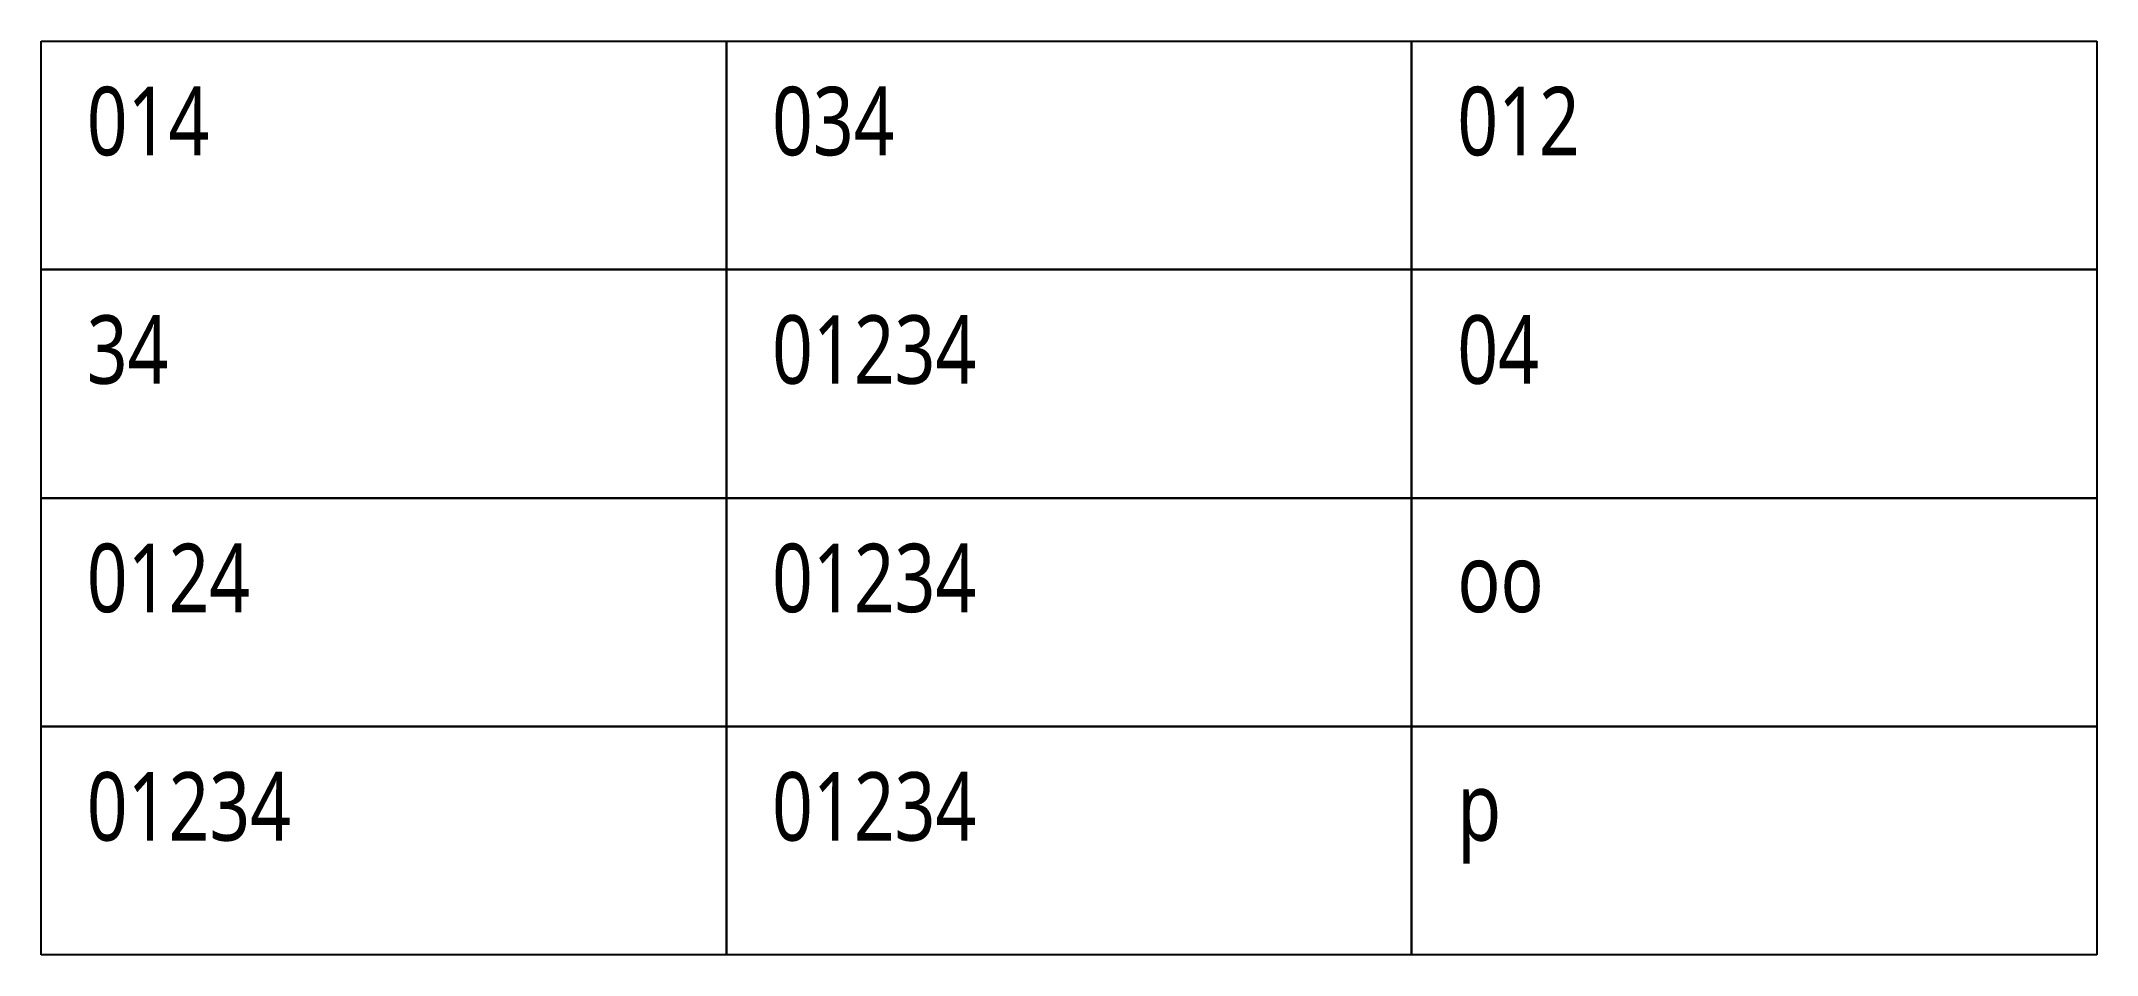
# Model space of a CAD drawing. Extents: x 0 to 45, y -20 to 0.
import ezdxf

# ---------------------------------------------------------------- set-up
doc = ezdxf.new("R2010")
doc.units = 0
doc.styles.add('微软雅黑 Light', font='')
doc.styles.get('微软雅黑 Light').set_extended_font_data('微软雅黑 Light')

msp = doc.modelspace()

# ---------------------------------------------------------------- linework, layer by layer
for p, q in [((0, 0), (15, 0)), ((0, -5), (0, 0)), ((15, 0), (15, -5)), ((15, 0), (30, 0)), ((15, -5), (15, 0)), ((30, 0), (30, -5)), ((30, 0), (45, 0)), ((30, -5), (30, 0)), ((45, 0), (45, -5)), ((15, -5), (0, -5)), ((0, -5), (15, -5)), ((0, -10), (0, -5)), ((30, -5), (15, -5)), ((15, -5), (15, -10)), ((15, -5), (30, -5)), ((15, -10), (15, -5)), ((45, -5), (30, -5)), ((30, -5), (30, -10)), ((30, -5), (45, -5)), ((30, -10), (30, -5)), ((45, -5), (45, -10)), ((15, -10), (0, -10)), ((0, -10), (15, -10)), ((0, -15), (0, -10)), ((30, -10), (15, -10)), ((15, -10), (15, -15)), ((15, -10), (30, -10)), ((15, -15), (15, -10)), ((45, -10), (30, -10)), ((30, -10), (30, -15)), ((30, -10), (45, -10)), ((30, -15), (30, -10)), ((45, -10), (45, -15)), ((15, -15), (0, -15)), ((0, -15), (15, -15)), ((0, -20), (0, -15)), ((30, -15), (15, -15)), ((15, -15), (15, -20)), ((15, -15), (30, -15)), ((15, -20), (15, -15)), ((45, -15), (30, -15)), ((30, -15), (30, -20)), ((30, -15), (45, -15)), ((30, -20), (30, -15)), ((45, -15), (45, -20)), ((15, -20), (0, -20)), ((30, -20), (15, -20)), ((45, -20), (30, -20))]:
    msp.add_line(p, q)

# ---------------------------------------------------------------- texts
at = {"style": '微软雅黑 Light', "width": 0.8}
for s, p in [('014', (1, -2.5)), ('034', (16, -2.5)), ('012', (31, -2.5)), ('34', (1, -7.5)), ('01234', (16, -7.5)), ('04', (31, -7.5)), ('0124', (1, -12.5)), ('01234', (16, -12.5)), ('oo', (31, -12.5)), ('01234', (1, -17.5)), ('01234', (16, -17.5)), ('p', (31, -17.5))]:
    msp.add_text(s, height=1.5, dxfattribs=at).set_placement(p)

doc.saveas('drawing.dxf')
